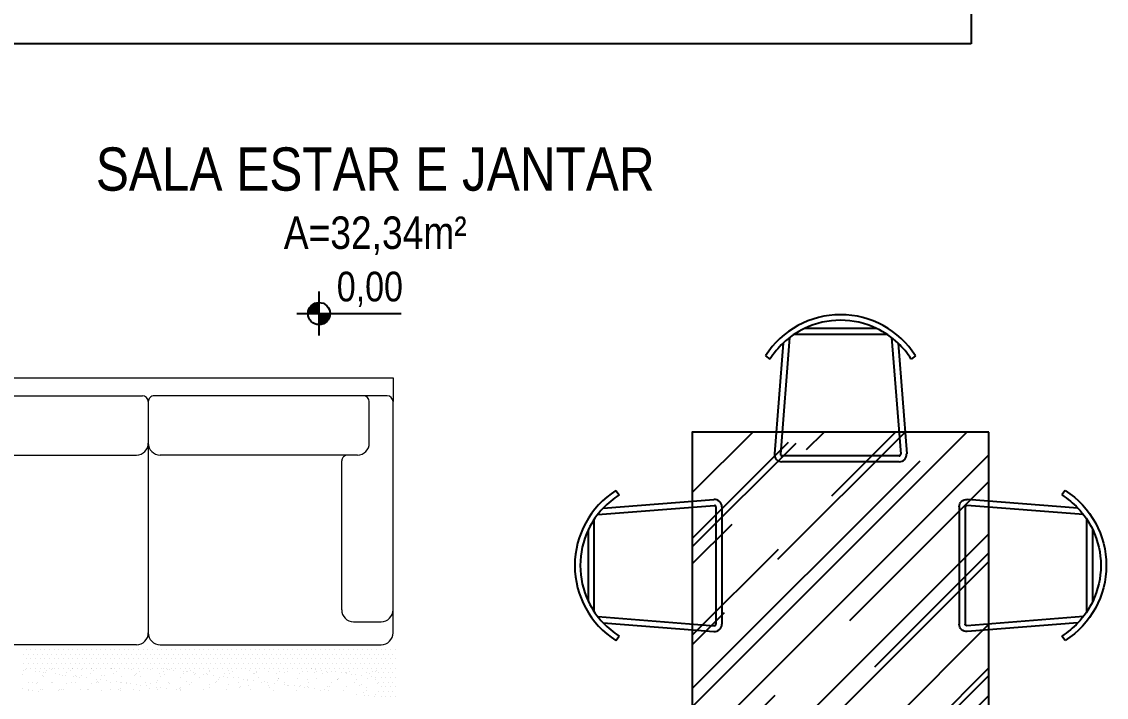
# Model space of a CAD drawing. Header units: millimetres. Extents: x -6300 to 1991, y -4770 to 4545.
# Drawn here: x -2069.8 to -1704.1, y -3392.6 to -3164.7 of the extents above; entities that cross this region are included whole.
import ezdxf
from ezdxf.enums import TextEntityAlignment as Align

# ---------------------------------------------------------------- set-up
doc = ezdxf.new("R2010")
doc.units = ezdxf.units.MM
doc.header["$LTSCALE"] = 20
doc.header["$MEASUREMENT"] = 0
doc.linetypes.add('CONTINU', pattern=[0])
doc.layers.get('0').update_dxf_attribs({"linetype": 'CONTINUOUS'})
doc.layers.add('E-Lay-9', color=9, linetype='CONTINUOUS', lineweight=9)
doc.layers.add('E-Txt-W', color=7, linetype='CONTINUOUS', lineweight=20)
doc.layers.add('E-txt-g', color=3, linetype='CONTINUOUS')
doc.layers.add('HIDROSSANITÁRIO', color=8, linetype='CONTINUOUS')
doc.styles.add('F2', font='ARIALN.TTF')
doc.styles.add('REG60', font='romans.shx', dxfattribs={"width": 0.8, "height": 0.15})
doc.styles.add('REG80', font='romans.shx', dxfattribs={"width": 0.8, "height": 0.2})

# ---------------------------------------------------------------- blocks, each defined once
blk = doc.blocks.new('TXT-AMB75')
at = {"layer": 'E-txt-g', "style": 'REG80', "width": 0.8, "flags": 8}
blk.add_attdef('TXT', text='', height=0.2, dxfattribs=at).set_placement((0.0055, 0.2964), align=Align.CENTER)
at = {"layer": 'E-Txt-W', "style": 'REG60', "width": 0.8, "flags": 8}
blk.add_attdef('TXT', text='', height=0.15, dxfattribs=at).set_placement((0.0055, 0.0271), align=Align.CENTER)
blk = doc.blocks.new('NV')
at = {"color": 4, "linetype": 'ByBlock', "ltscale": 0.5}
for p, q in [((-1.4143, -0.1421), (-1.4143, 0.1067)), ((-1.5387, -0.0177), (-0.9535, -0.0177))]:
    blk.add_line(p, q, dxfattribs=at)
at = {"color": 4, "ltscale": 2.5}
blk.add_circle((-1.4143, -0.0177), 0.0622, dxfattribs=at)
at = {"color": 4}
for points in [[(-1.4143, -0.0177), (-1.4583, 0.0263), (-1.4765, -0.0177), (-1.4717, 0.0061)], [(-1.4143, -0.0177), (-1.4143, 0.0445), (-1.4583, 0.0263), (-1.4381, 0.0398)], [(-1.4143, -0.0177), (-1.3521, -0.0177), (-1.3703, -0.0617), (-1.3568, -0.0415)], [(-1.4143, -0.0177), (-1.3703, -0.0617), (-1.4143, -0.0799), (-1.3905, -0.0752)]]:
    blk.add_solid(points, dxfattribs=at)
at = {"layer": 'E-Txt-W', "color": 4, "ltscale": 2.5, "style": 'F2'}
blk.add_attdef('COTAPISO', (-1.3058, 0.0735), '', height=0.15, dxfattribs=at)
blk = doc.blocks.new('cadeira3')
at = {"color": 8}
for p, q in [((335.87, -200.51), (367.14, -200.51)), ((339.39, -198.51), (363.62, -198.51)), ((332.14, -203.49), (329.22, -240.82)), ((334.29, -201.65), (331.21, -240.97)), ((368.73, -201.65), (371.8, -240.97)), ((370.88, -203.49), (373.8, -240.82)), ((326.24, -207.76), (327.72, -208.87)), ((376.77, -207.76), (375.3, -208.87)), ((371.3, -241.51), (331.71, -241.51)), ((371.3, -243.51), (331.71, -243.51))]:
    blk.add_line(p, q, dxfattribs=at)
for centre, radius, start, end in [((351.51, -223.91), 29.99, 32.591, 147.409), ((351.51, -223.93), 28.15, 64.5065, 115.4935), ((351.51, -223.93), 28.15, 115.4935, 133.4739), ((351.51, -223.93), 28.15, 46.5261, 64.5065), ((351.51, -223.93), 28.15, 133.4739, 147.6689), ((351.51, -223.93), 28.15, 32.3311, 46.5261), ((331.71, -241.01), 2.5, 175.5276, 270), ((331.71, -241.01), 0.5, 175.5276, 270), ((371.3, -241.01), 2.5, 270, 4.4724), ((371.3, -241.01), 0.5, 270, 4.4724)]:
    blk.add_arc(centre, radius, start, end, dxfattribs=at)
blk = doc.blocks.new('Sofa62')
at = {"color": 8}
for p, q in [((-87.15, 50.29), (-107.15, 50.29)), ((-32.65, 50.29), (-87.15, 50.29)), ((-24.65, 50.29), (42.35, 50.29)), ((50.35, 50.29), (124.85, 50.29)), ((-111.15, 46.29), (-111.15, -31.71)), ((-28.65, -17.71), (-28.65, 46.29)), ((-28.65, -17.71), (-28.65, 46.29)), ((46.35, -17.71), (46.35, 46.29)), ((46.35, -17.71), (46.35, 46.29)), ((128.85, 46.29), (128.85, -31.71)), ((-97.86, 42.54), (-107.15, 42.54)), ((115.55, 42.54), (124.85, 42.54)), ((-93.86, 38.54), (-93.86, -11.71)), ((111.55, 38.54), (111.55, -11.71)), ((-99.15, -13.71), (-32.65, -13.71)), ((42.35, -13.71), (-24.65, -13.71)), ((116.85, -13.71), (50.35, -13.71)), ((-103.15, -17.71), (-103.15, -31.71)), ((-28.65, -31.71), (-28.65, -17.71)), ((-28.65, -31.71), (-28.65, -17.71)), ((46.35, -31.71), (46.35, -17.71)), ((120.85, -17.71), (120.85, -31.71)), ((-111.15, -39.71), (-111.15, -31.71)), ((128.85, -39.71), (128.85, -31.71)), ((-109.15, -33.71), (-101.15, -33.71)), ((-101.15, -33.71), (-30.65, -33.71)), ((44.35, -33.71), (-26.65, -33.71)), ((118.85, -33.71), (48.35, -33.71)), ((126.85, -33.71), (118.85, -33.71)), ((128.85, -39.71), (-111.15, -39.71))]:
    blk.add_line(p, q, dxfattribs=at)
for centre, radius, start, end in [((-107.15, 46.29), 4, 90, 180), ((-32.65, 46.29), 4, 0, 90), ((-24.65, 46.29), 4, 90, 180), ((42.35, 46.29), 4, 0, 90), ((50.35, 46.29), 4, 90, 180), ((124.85, 46.29), 4, 0, 90), ((-107.15, 38.54), 4, 90, 180), ((-97.86, 38.54), 4, 0, 90), ((115.55, 38.54), 4, 90, 180), ((124.85, 38.54), 4, 0, 90), ((-99.15, -17.71), 4, 90, 180), ((-95.86, -11.71), 2, 270, 0), ((-32.65, -17.71), 4, 0, 90), ((-24.65, -17.71), 4, 90, 180), ((42.35, -17.71), 4, 0, 90), ((50.35, -17.71), 4, 90, 180), ((113.55, -11.71), 2, 180, 270), ((116.85, -17.71), 4, 0, 90), ((-109.15, -31.71), 2, 180, 270), ((-101.15, -31.71), 2, 180, 270), ((-30.65, -31.71), 2, 270, 0), ((-26.65, -31.71), 2, 180, 270), ((44.35, -31.71), 2, 270, 0), ((48.35, -31.71), 2, 180, 270), ((118.85, -31.71), 2, 270, 0), ((126.85, -31.71), 2, 270, 0)]:
    blk.add_arc(centre, radius, start, end, dxfattribs=at)
blk = doc.blocks.new('*X213')
at = {"color": 0}
for p, q in [((13.6125, 40.7625), (13.6125, 40.7625)), ((13.621875, 40.78125), (13.621875, 40.78125)), ((13.621875, 40.74375), (13.621875, 40.74375)), ((13.63125, 40.7625), (13.63125, 40.7625)), ((13.640625, 40.78125), (13.640625, 40.78125)), ((13.640625, 40.74375), (13.640625, 40.74375)), ((13.65, 40.7625), (13.65, 40.7625)), ((13.659375, 40.78125), (13.659375, 40.78125)), ((13.659375, 40.74375), (13.659375, 40.74375)), ((13.66875, 40.7625), (13.66875, 40.7625)), ((13.678125, 40.78125), (13.678125, 40.78125)), ((13.678125, 40.74375), (13.678125, 40.74375)), ((13.6125, 40.725), (13.6125, 40.725)), ((13.621875, 40.70625), (13.621875, 40.70625)), ((13.63125, 40.725), (13.63125, 40.725)), ((13.640625, 40.70625), (13.640625, 40.70625)), ((13.65, 40.725), (13.65, 40.725)), ((13.659375, 40.70625), (13.659375, 40.70625)), ((13.66875, 40.725), (13.66875, 40.725)), ((13.678125, 40.70625), (13.678125, 40.70625)), ((12.196875, 40.66875), (12.196875, 40.66875)), ((12.215625, 40.66875), (12.215625, 40.66875)), ((12.234375, 40.66875), (12.234375, 40.66875)), ((12.253125, 40.66875), (12.253125, 40.66875)), ((12.271875, 40.66875), (12.271875, 40.66875)), ((12.290625, 40.66875), (12.290625, 40.66875)), ((12.309375, 40.66875), (12.309375, 40.66875)), ((12.328125, 40.66875), (12.328125, 40.66875)), ((12.346875, 40.66875), (12.346875, 40.66875)), ((12.365625, 40.66875), (12.365625, 40.66875)), ((12.384375, 40.66875), (12.384375, 40.66875)), ((12.403125, 40.66875), (12.403125, 40.66875)), ((12.421875, 40.66875), (12.421875, 40.66875)), ((12.440625, 40.66875), (12.440625, 40.66875)), ((12.459375, 40.66875), (12.459375, 40.66875)), ((12.478125, 40.66875), (12.478125, 40.66875)), ((12.496875, 40.66875), (12.496875, 40.66875)), ((12.515625, 40.66875), (12.515625, 40.66875)), ((12.534375, 40.66875), (12.534375, 40.66875)), ((12.553125, 40.66875), (12.553125, 40.66875)), ((12.571875, 40.66875), (12.571875, 40.66875)), ((12.590625, 40.66875), (12.590625, 40.66875)), ((12.609375, 40.66875), (12.609375, 40.66875)), ((12.628125, 40.66875), (12.628125, 40.66875)), ((12.646875, 40.66875), (12.646875, 40.66875)), ((12.665625, 40.66875), (12.665625, 40.66875)), ((12.684375, 40.66875), (12.684375, 40.66875)), ((12.703125, 40.66875), (12.703125, 40.66875)), ((12.721875, 40.66875), (12.721875, 40.66875)), ((12.740625, 40.66875), (12.740625, 40.66875)), ((12.759375, 40.66875), (12.759375, 40.66875)), ((12.778125, 40.66875), (12.778125, 40.66875)), ((12.796875, 40.66875), (12.796875, 40.66875)), ((12.815625, 40.66875), (12.815625, 40.66875)), ((12.834375, 40.66875), (12.834375, 40.66875)), ((12.853125, 40.66875), (12.853125, 40.66875)), ((12.871875, 40.66875), (12.871875, 40.66875)), ((12.890625, 40.66875), (12.890625, 40.66875)), ((12.909375, 40.66875), (12.909375, 40.66875)), ((12.928125, 40.66875), (12.928125, 40.66875)), ((12.946875, 40.66875), (12.946875, 40.66875)), ((12.965625, 40.66875), (12.965625, 40.66875)), ((12.984375, 40.66875), (12.984375, 40.66875)), ((13.003125, 40.66875), (13.003125, 40.66875)), ((13.021875, 40.66875), (13.021875, 40.66875)), ((13.040625, 40.66875), (13.040625, 40.66875)), ((13.059375, 40.66875), (13.059375, 40.66875)), ((13.078125, 40.66875), (13.078125, 40.66875)), ((13.096875, 40.66875), (13.096875, 40.66875)), ((13.115625, 40.66875), (13.115625, 40.66875)), ((13.134375, 40.66875), (13.134375, 40.66875)), ((13.153125, 40.66875), (13.153125, 40.66875)), ((13.171875, 40.66875), (13.171875, 40.66875)), ((13.190625, 40.66875), (13.190625, 40.66875)), ((13.209375, 40.66875), (13.209375, 40.66875)), ((13.228125, 40.66875), (13.228125, 40.66875)), ((13.246875, 40.66875), (13.246875, 40.66875)), ((13.265625, 40.66875), (13.265625, 40.66875)), ((13.284375, 40.66875), (13.284375, 40.66875)), ((13.303125, 40.66875), (13.303125, 40.66875)), ((13.321875, 40.66875), (13.321875, 40.66875)), ((13.340625, 40.66875), (13.340625, 40.66875)), ((13.359375, 40.66875), (13.359375, 40.66875)), ((13.378125, 40.66875), (13.378125, 40.66875)), ((13.396875, 40.66875), (13.396875, 40.66875)), ((13.415625, 40.66875), (13.415625, 40.66875)), ((13.434375, 40.66875), (13.434375, 40.66875)), ((13.453125, 40.66875), (13.453125, 40.66875)), ((13.471875, 40.66875), (13.471875, 40.66875)), ((13.490625, 40.66875), (13.490625, 40.66875)), ((13.509375, 40.66875), (13.509375, 40.66875)), ((13.528125, 40.66875), (13.528125, 40.66875)), ((13.546875, 40.66875), (13.546875, 40.66875)), ((13.565625, 40.66875), (13.565625, 40.66875)), ((13.584375, 40.66875), (13.584375, 40.66875)), ((13.603125, 40.66875), (13.603125, 40.66875)), ((13.6125, 40.6875), (13.6125, 40.6875)), ((13.621875, 40.66875), (13.621875, 40.66875)), ((13.63125, 40.6875), (13.63125, 40.6875)), ((13.640625, 40.66875), (13.640625, 40.66875)), ((13.65, 40.6875), (13.65, 40.6875)), ((13.659375, 40.66875), (13.659375, 40.66875)), ((13.66875, 40.6875), (13.66875, 40.6875)), ((13.678125, 40.66875), (13.678125, 40.66875)), ((12.1875, 40.65), (12.1875, 40.65)), ((12.1875, 40.6125), (12.1875, 40.6125)), ((12.196875, 40.63125), (12.196875, 40.63125)), ((12.20625, 40.65), (12.20625, 40.65)), ((12.20625, 40.6125), (12.20625, 40.6125)), ((12.215625, 40.63125), (12.215625, 40.63125)), ((12.225, 40.65), (12.225, 40.65)), ((12.225, 40.6125), (12.225, 40.6125)), ((12.234375, 40.63125), (12.234375, 40.63125)), ((12.24375, 40.65), (12.24375, 40.65)), ((12.24375, 40.6125), (12.24375, 40.6125)), ((12.253125, 40.63125), (12.253125, 40.63125)), ((12.2625, 40.65), (12.2625, 40.65)), ((12.2625, 40.6125), (12.2625, 40.6125)), ((12.271875, 40.63125), (12.271875, 40.63125)), ((12.28125, 40.65), (12.28125, 40.65)), ((12.28125, 40.6125), (12.28125, 40.6125)), ((12.290625, 40.63125), (12.290625, 40.63125)), ((12.3, 40.65), (12.3, 40.65)), ((12.3, 40.6125), (12.3, 40.6125)), ((12.309375, 40.63125), (12.309375, 40.63125)), ((12.31875, 40.65), (12.31875, 40.65)), ((12.31875, 40.6125), (12.31875, 40.6125)), ((12.328125, 40.63125), (12.328125, 40.63125)), ((12.3375, 40.65), (12.3375, 40.65)), ((12.3375, 40.6125), (12.3375, 40.6125)), ((12.346875, 40.63125), (12.346875, 40.63125)), ((12.35625, 40.65), (12.35625, 40.65)), ((12.35625, 40.6125), (12.35625, 40.6125)), ((12.365625, 40.63125), (12.365625, 40.63125)), ((12.375, 40.65), (12.375, 40.65)), ((12.375, 40.6125), (12.375, 40.6125)), ((12.384375, 40.63125), (12.384375, 40.63125)), ((12.39375, 40.65), (12.39375, 40.65)), ((12.39375, 40.6125), (12.39375, 40.6125)), ((12.403125, 40.63125), (12.403125, 40.63125)), ((12.4125, 40.65), (12.4125, 40.65)), ((12.4125, 40.6125), (12.4125, 40.6125)), ((12.421875, 40.63125), (12.421875, 40.63125)), ((12.43125, 40.65), (12.43125, 40.65)), ((12.43125, 40.6125), (12.43125, 40.6125)), ((12.440625, 40.63125), (12.440625, 40.63125)), ((12.45, 40.65), (12.45, 40.65)), ((12.45, 40.6125), (12.45, 40.6125)), ((12.459375, 40.63125), (12.459375, 40.63125)), ((12.46875, 40.65), (12.46875, 40.65)), ((12.46875, 40.6125), (12.46875, 40.6125)), ((12.478125, 40.63125), (12.478125, 40.63125)), ((12.4875, 40.65), (12.4875, 40.65)), ((12.4875, 40.6125), (12.4875, 40.6125)), ((12.496875, 40.63125), (12.496875, 40.63125)), ((12.50625, 40.65), (12.50625, 40.65)), ((12.50625, 40.6125), (12.50625, 40.6125)), ((12.515625, 40.63125), (12.515625, 40.63125)), ((12.525, 40.65), (12.525, 40.65)), ((12.525, 40.6125), (12.525, 40.6125)), ((12.534375, 40.63125), (12.534375, 40.63125)), ((12.54375, 40.65), (12.54375, 40.65)), ((12.54375, 40.6125), (12.54375, 40.6125)), ((12.553125, 40.63125), (12.553125, 40.63125)), ((12.5625, 40.65), (12.5625, 40.65)), ((12.5625, 40.6125), (12.5625, 40.6125)), ((12.571875, 40.63125), (12.571875, 40.63125)), ((12.58125, 40.65), (12.58125, 40.65)), ((12.58125, 40.6125), (12.58125, 40.6125)), ((12.590625, 40.63125), (12.590625, 40.63125)), ((12.6, 40.65), (12.6, 40.65)), ((12.6, 40.6125), (12.6, 40.6125)), ((12.609375, 40.63125), (12.609375, 40.63125)), ((12.61875, 40.65), (12.61875, 40.65)), ((12.61875, 40.6125), (12.61875, 40.6125)), ((12.628125, 40.63125), (12.628125, 40.63125)), ((12.6375, 40.65), (12.6375, 40.65)), ((12.6375, 40.6125), (12.6375, 40.6125)), ((12.646875, 40.63125), (12.646875, 40.63125)), ((12.65625, 40.65), (12.65625, 40.65)), ((12.65625, 40.6125), (12.65625, 40.6125)), ((12.665625, 40.63125), (12.665625, 40.63125)), ((12.675, 40.65), (12.675, 40.65)), ((12.675, 40.6125), (12.675, 40.6125)), ((12.684375, 40.63125), (12.684375, 40.63125)), ((12.69375, 40.65), (12.69375, 40.65)), ((12.69375, 40.6125), (12.69375, 40.6125)), ((12.703125, 40.63125), (12.703125, 40.63125)), ((12.7125, 40.65), (12.7125, 40.65)), ((12.7125, 40.6125), (12.7125, 40.6125)), ((12.721875, 40.63125), (12.721875, 40.63125)), ((12.73125, 40.65), (12.73125, 40.65)), ((12.73125, 40.6125), (12.73125, 40.6125)), ((12.740625, 40.63125), (12.740625, 40.63125)), ((12.75, 40.65), (12.75, 40.65)), ((12.75, 40.6125), (12.75, 40.6125)), ((12.759375, 40.63125), (12.759375, 40.63125)), ((12.76875, 40.65), (12.76875, 40.65)), ((12.76875, 40.6125), (12.76875, 40.6125)), ((12.778125, 40.63125), (12.778125, 40.63125)), ((12.7875, 40.65), (12.7875, 40.65)), ((12.7875, 40.6125), (12.7875, 40.6125)), ((12.796875, 40.63125), (12.796875, 40.63125)), ((12.80625, 40.65), (12.80625, 40.65)), ((12.80625, 40.6125), (12.80625, 40.6125)), ((12.815625, 40.63125), (12.815625, 40.63125)), ((12.825, 40.65), (12.825, 40.65)), ((12.825, 40.6125), (12.825, 40.6125)), ((12.834375, 40.63125), (12.834375, 40.63125)), ((12.84375, 40.65), (12.84375, 40.65)), ((12.84375, 40.6125), (12.84375, 40.6125)), ((12.853125, 40.63125), (12.853125, 40.63125)), ((12.8625, 40.65), (12.8625, 40.65)), ((12.8625, 40.6125), (12.8625, 40.6125)), ((12.871875, 40.63125), (12.871875, 40.63125)), ((12.88125, 40.65), (12.88125, 40.65)), ((12.88125, 40.6125), (12.88125, 40.6125)), ((12.890625, 40.63125), (12.890625, 40.63125)), ((12.9, 40.65), (12.9, 40.65)), ((12.9, 40.6125), (12.9, 40.6125)), ((12.909375, 40.63125), (12.909375, 40.63125)), ((12.91875, 40.65), (12.91875, 40.65)), ((12.91875, 40.6125), (12.91875, 40.6125)), ((12.928125, 40.63125), (12.928125, 40.63125)), ((12.9375, 40.65), (12.9375, 40.65)), ((12.9375, 40.6125), (12.9375, 40.6125)), ((12.946875, 40.63125), (12.946875, 40.63125)), ((12.95625, 40.65), (12.95625, 40.65)), ((12.95625, 40.6125), (12.95625, 40.6125)), ((12.965625, 40.63125), (12.965625, 40.63125)), ((12.975, 40.65), (12.975, 40.65)), ((12.975, 40.6125), (12.975, 40.6125)), ((12.984375, 40.63125), (12.984375, 40.63125)), ((12.99375, 40.65), (12.99375, 40.65)), ((12.99375, 40.6125), (12.99375, 40.6125)), ((13.003125, 40.63125), (13.003125, 40.63125)), ((13.0125, 40.65), (13.0125, 40.65)), ((13.0125, 40.6125), (13.0125, 40.6125)), ((13.021875, 40.63125), (13.021875, 40.63125)), ((13.03125, 40.65), (13.03125, 40.65)), ((13.03125, 40.6125), (13.03125, 40.6125)), ((13.040625, 40.63125), (13.040625, 40.63125)), ((13.05, 40.65), (13.05, 40.65)), ((13.05, 40.6125), (13.05, 40.6125)), ((13.059375, 40.63125), (13.059375, 40.63125)), ((13.06875, 40.65), (13.06875, 40.65)), ((13.06875, 40.6125), (13.06875, 40.6125)), ((13.078125, 40.63125), (13.078125, 40.63125)), ((13.0875, 40.65), (13.0875, 40.65)), ((13.0875, 40.6125), (13.0875, 40.6125)), ((13.096875, 40.63125), (13.096875, 40.63125)), ((13.10625, 40.65), (13.10625, 40.65)), ((13.10625, 40.6125), (13.10625, 40.6125)), ((13.115625, 40.63125), (13.115625, 40.63125)), ((13.125, 40.65), (13.125, 40.65)), ((13.125, 40.6125), (13.125, 40.6125)), ((13.134375, 40.63125), (13.134375, 40.63125)), ((13.14375, 40.65), (13.14375, 40.65)), ((13.14375, 40.6125), (13.14375, 40.6125)), ((13.153125, 40.63125), (13.153125, 40.63125)), ((13.1625, 40.65), (13.1625, 40.65)), ((13.1625, 40.6125), (13.1625, 40.6125)), ((13.171875, 40.63125), (13.171875, 40.63125)), ((13.18125, 40.65), (13.18125, 40.65)), ((13.18125, 40.6125), (13.18125, 40.6125)), ((13.190625, 40.63125), (13.190625, 40.63125)), ((13.2, 40.65), (13.2, 40.65)), ((13.2, 40.6125), (13.2, 40.6125)), ((13.209375, 40.63125), (13.209375, 40.63125)), ((13.21875, 40.65), (13.21875, 40.65)), ((13.21875, 40.6125), (13.21875, 40.6125)), ((13.228125, 40.63125), (13.228125, 40.63125)), ((13.2375, 40.65), (13.2375, 40.65)), ((13.2375, 40.6125), (13.2375, 40.6125)), ((13.246875, 40.63125), (13.246875, 40.63125)), ((13.25625, 40.65), (13.25625, 40.65)), ((13.25625, 40.6125), (13.25625, 40.6125)), ((13.265625, 40.63125), (13.265625, 40.63125)), ((13.275, 40.65), (13.275, 40.65)), ((13.275, 40.6125), (13.275, 40.6125)), ((13.284375, 40.63125), (13.284375, 40.63125)), ((13.29375, 40.65), (13.29375, 40.65)), ((13.29375, 40.6125), (13.29375, 40.6125)), ((13.303125, 40.63125), (13.303125, 40.63125)), ((13.3125, 40.65), (13.3125, 40.65)), ((13.3125, 40.6125), (13.3125, 40.6125)), ((13.321875, 40.63125), (13.321875, 40.63125)), ((13.33125, 40.65), (13.33125, 40.65)), ((13.33125, 40.6125), (13.33125, 40.6125)), ((13.340625, 40.63125), (13.340625, 40.63125)), ((13.35, 40.65), (13.35, 40.65)), ((13.35, 40.6125), (13.35, 40.6125)), ((13.359375, 40.63125), (13.359375, 40.63125)), ((13.36875, 40.65), (13.36875, 40.65)), ((13.36875, 40.6125), (13.36875, 40.6125)), ((13.378125, 40.63125), (13.378125, 40.63125)), ((13.3875, 40.65), (13.3875, 40.65)), ((13.3875, 40.6125), (13.3875, 40.6125)), ((13.396875, 40.63125), (13.396875, 40.63125)), ((13.40625, 40.65), (13.40625, 40.65)), ((13.40625, 40.6125), (13.40625, 40.6125)), ((13.415625, 40.63125), (13.415625, 40.63125)), ((13.425, 40.65), (13.425, 40.65)), ((13.425, 40.6125), (13.425, 40.6125)), ((13.434375, 40.63125), (13.434375, 40.63125)), ((13.44375, 40.65), (13.44375, 40.65)), ((13.44375, 40.6125), (13.44375, 40.6125)), ((13.453125, 40.63125), (13.453125, 40.63125)), ((13.4625, 40.65), (13.4625, 40.65)), ((13.4625, 40.6125), (13.4625, 40.6125)), ((13.471875, 40.63125), (13.471875, 40.63125)), ((13.48125, 40.65), (13.48125, 40.65)), ((13.48125, 40.6125), (13.48125, 40.6125)), ((13.490625, 40.63125), (13.490625, 40.63125)), ((13.5, 40.65), (13.5, 40.65)), ((13.5, 40.6125), (13.5, 40.6125)), ((13.509375, 40.63125), (13.509375, 40.63125)), ((13.51875, 40.65), (13.51875, 40.65)), ((13.51875, 40.6125), (13.51875, 40.6125)), ((13.528125, 40.63125), (13.528125, 40.63125)), ((13.5375, 40.65), (13.5375, 40.65)), ((13.5375, 40.6125), (13.5375, 40.6125)), ((13.546875, 40.63125), (13.546875, 40.63125)), ((13.55625, 40.65), (13.55625, 40.65)), ((13.55625, 40.6125), (13.55625, 40.6125)), ((13.565625, 40.63125), (13.565625, 40.63125)), ((13.575, 40.65), (13.575, 40.65)), ((13.575, 40.6125), (13.575, 40.6125)), ((13.584375, 40.63125), (13.584375, 40.63125)), ((13.59375, 40.65), (13.59375, 40.65)), ((13.59375, 40.6125), (13.59375, 40.6125)), ((13.603125, 40.63125), (13.603125, 40.63125)), ((13.6125, 40.65), (13.6125, 40.65)), ((13.6125, 40.6125), (13.6125, 40.6125)), ((13.621875, 40.63125), (13.621875, 40.63125)), ((13.63125, 40.65), (13.63125, 40.65)), ((13.63125, 40.6125), (13.63125, 40.6125)), ((13.640625, 40.63125), (13.640625, 40.63125)), ((13.65, 40.65), (13.65, 40.65)), ((13.65, 40.6125), (13.65, 40.6125)), ((13.659375, 40.63125), (13.659375, 40.63125)), ((13.66875, 40.65), (13.66875, 40.65)), ((13.66875, 40.6125), (13.66875, 40.6125)), ((13.678125, 40.63125), (13.678125, 40.63125)), ((12.196875, 40.59375), (12.196875, 40.59375)), ((12.215625, 40.59375), (12.215625, 40.59375)), ((12.234375, 40.59375), (12.234375, 40.59375)), ((12.253125, 40.59375), (12.253125, 40.59375)), ((12.271875, 40.59375), (12.271875, 40.59375)), ((12.290625, 40.59375), (12.290625, 40.59375)), ((12.309375, 40.59375), (12.309375, 40.59375)), ((12.328125, 40.59375), (12.328125, 40.59375)), ((12.346875, 40.59375), (12.346875, 40.59375)), ((12.365625, 40.59375), (12.365625, 40.59375)), ((12.384375, 40.59375), (12.384375, 40.59375)), ((12.403125, 40.59375), (12.403125, 40.59375)), ((12.421875, 40.59375), (12.421875, 40.59375)), ((12.440625, 40.59375), (12.440625, 40.59375)), ((12.459375, 40.59375), (12.459375, 40.59375)), ((12.478125, 40.59375), (12.478125, 40.59375)), ((12.496875, 40.59375), (12.496875, 40.59375)), ((12.515625, 40.59375), (12.515625, 40.59375)), ((12.534375, 40.59375), (12.534375, 40.59375)), ((12.553125, 40.59375), (12.553125, 40.59375)), ((12.571875, 40.59375), (12.571875, 40.59375)), ((12.590625, 40.59375), (12.590625, 40.59375)), ((12.609375, 40.59375), (12.609375, 40.59375)), ((12.628125, 40.59375), (12.628125, 40.59375)), ((12.646875, 40.59375), (12.646875, 40.59375)), ((12.665625, 40.59375), (12.665625, 40.59375)), ((12.684375, 40.59375), (12.684375, 40.59375)), ((12.703125, 40.59375), (12.703125, 40.59375)), ((12.721875, 40.59375), (12.721875, 40.59375)), ((12.740625, 40.59375), (12.740625, 40.59375)), ((12.759375, 40.59375), (12.759375, 40.59375)), ((12.778125, 40.59375), (12.778125, 40.59375)), ((12.796875, 40.59375), (12.796875, 40.59375)), ((12.815625, 40.59375), (12.815625, 40.59375)), ((12.834375, 40.59375), (12.834375, 40.59375)), ((12.853125, 40.59375), (12.853125, 40.59375)), ((12.871875, 40.59375), (12.871875, 40.59375)), ((12.890625, 40.59375), (12.890625, 40.59375)), ((12.909375, 40.59375), (12.909375, 40.59375)), ((12.928125, 40.59375), (12.928125, 40.59375)), ((12.946875, 40.59375), (12.946875, 40.59375)), ((12.965625, 40.59375), (12.965625, 40.59375)), ((12.984375, 40.59375), (12.984375, 40.59375)), ((13.003125, 40.59375), (13.003125, 40.59375)), ((13.021875, 40.59375), (13.021875, 40.59375)), ((13.040625, 40.59375), (13.040625, 40.59375)), ((13.059375, 40.59375), (13.059375, 40.59375)), ((13.078125, 40.59375), (13.078125, 40.59375)), ((13.096875, 40.59375), (13.096875, 40.59375)), ((13.115625, 40.59375), (13.115625, 40.59375)), ((13.134375, 40.59375), (13.134375, 40.59375)), ((13.153125, 40.59375), (13.153125, 40.59375)), ((13.171875, 40.59375), (13.171875, 40.59375)), ((13.190625, 40.59375), (13.190625, 40.59375)), ((13.209375, 40.59375), (13.209375, 40.59375)), ((13.228125, 40.59375), (13.228125, 40.59375)), ((13.246875, 40.59375), (13.246875, 40.59375)), ((13.265625, 40.59375), (13.265625, 40.59375)), ((13.284375, 40.59375), (13.284375, 40.59375)), ((13.303125, 40.59375), (13.303125, 40.59375)), ((13.321875, 40.59375), (13.321875, 40.59375)), ((13.340625, 40.59375), (13.340625, 40.59375)), ((13.359375, 40.59375), (13.359375, 40.59375)), ((13.378125, 40.59375), (13.378125, 40.59375)), ((13.396875, 40.59375), (13.396875, 40.59375)), ((13.415625, 40.59375), (13.415625, 40.59375)), ((13.434375, 40.59375), (13.434375, 40.59375)), ((13.453125, 40.59375), (13.453125, 40.59375)), ((13.471875, 40.59375), (13.471875, 40.59375)), ((13.490625, 40.59375), (13.490625, 40.59375)), ((13.509375, 40.59375), (13.509375, 40.59375)), ((13.528125, 40.59375), (13.528125, 40.59375)), ((13.546875, 40.59375), (13.546875, 40.59375)), ((13.565625, 40.59375), (13.565625, 40.59375)), ((13.584375, 40.59375), (13.584375, 40.59375)), ((13.603125, 40.59375), (13.603125, 40.59375)), ((13.621875, 40.59375), (13.621875, 40.59375)), ((13.640625, 40.59375), (13.640625, 40.59375)), ((13.659375, 40.59375), (13.659375, 40.59375)), ((13.678125, 40.59375), (13.678125, 40.59375))]:
    blk.add_line(p, q, dxfattribs=at)
blk = doc.blocks.new('*X214')
at = {"color": 0}
for p, q in [((12.1804, 40.7514), (12.1804, 40.7514)), ((12.2064, 40.759), (12.2064, 40.759)), ((12.2078, 40.7551), (12.2078, 40.7551)), ((12.2235, 40.7572), (12.2235, 40.7572)), ((12.2478, 40.7604), (12.2478, 40.7604)), ((12.2551, 40.7548), (12.2551, 40.7548)), ((12.2614, 40.7543), (12.2614, 40.7543)), ((12.3265, 40.758), (12.3265, 40.758)), ((12.332, 40.7529), (12.332, 40.7529)), ((12.3399, 40.7553), (12.3399, 40.7553)), ((12.3485, 40.755), (12.3485, 40.755)), ((12.4167, 40.7549), (12.4167, 40.7549)), ((12.442, 40.7552), (12.442, 40.7552)), ((12.4483, 40.7553), (12.4483, 40.7553)), ((12.4977, 40.7578), (12.4977, 40.7578)), ((12.5354, 40.7553), (12.5354, 40.7553)), ((12.5683, 40.7543), (12.5683, 40.7543)), ((12.5739, 40.7492), (12.5739, 40.7492)), ((12.5762, 40.7588), (12.5762, 40.7588)), ((12.6288, 40.7555), (12.6288, 40.7555)), ((12.653, 40.7585), (12.653, 40.7585)), ((12.6902, 40.7516), (12.6902, 40.7516)), ((12.72, 40.7449), (12.72, 40.7449)), ((12.7222, 40.7557), (12.7222, 40.7557)), ((12.7356, 40.747), (12.7356, 40.747)), ((12.76, 40.7502), (12.76, 40.7502)), ((12.8008, 40.7555), (12.8008, 40.7555)), ((12.8102, 40.7506), (12.8102, 40.7506)), ((12.8157, 40.7558), (12.8157, 40.7558)), ((12.8157, 40.7455), (12.8157, 40.7455)), ((12.8164, 40.7576), (12.8164, 40.7576)), ((12.9091, 40.756), (12.9091, 40.756)), ((12.932, 40.748), (12.932, 40.748)), ((13.0025, 40.7562), (13.0025, 40.7562)), ((13.0521, 40.7469), (13.0521, 40.7469)), ((13.0576, 40.7419), (13.0576, 40.7419)), ((13.0959, 40.7563), (13.0959, 40.7563)), ((13.1739, 40.7443), (13.1739, 40.7443)), ((13.1894, 40.7565), (13.1894, 40.7565)), ((13.2828, 40.7567), (13.2828, 40.7567)), ((13.2939, 40.7432), (13.2939, 40.7432)), ((13.3129, 40.7453), (13.3129, 40.7453)), ((13.3257, 40.7414), (13.3257, 40.7414)), ((13.3286, 40.7473), (13.3286, 40.7473)), ((13.353, 40.7506), (13.353, 40.7506)), ((13.3762, 40.7569), (13.3762, 40.7569)), ((13.3937, 40.7559), (13.3937, 40.7559)), ((13.4042, 40.7424), (13.4042, 40.7424)), ((13.4093, 40.758), (13.4093, 40.758)), ((13.4157, 40.7406), (13.4157, 40.7406)), ((13.4696, 40.757), (13.4696, 40.757)), ((13.4809, 40.742), (13.4809, 40.742)), ((13.5214, 40.7731), (13.5214, 40.7731)), ((13.5504, 40.7653), (13.5504, 40.7653)), ((13.5552, 40.7772), (13.5552, 40.7772)), ((13.562, 40.7449), (13.562, 40.7449)), ((13.5631, 40.7572), (13.5631, 40.7572)), ((13.5708, 40.7792), (13.5708, 40.7792)), ((13.5952, 40.7825), (13.5952, 40.7825)), ((13.5982, 40.7727), (13.5982, 40.7727)), ((12.2072, 40.7256), (12.2072, 40.7256)), ((12.2227, 40.7246), (12.2227, 40.7246)), ((12.2363, 40.7316), (12.2363, 40.7316)), ((12.2418, 40.7266), (12.2418, 40.7266)), ((12.2679, 40.7027), (12.2679, 40.7027)), ((12.2995, 40.7242), (12.2995, 40.7242)), ((12.3007, 40.7258), (12.3007, 40.7258)), ((12.3418, 40.6975), (12.3418, 40.6975)), ((12.3563, 40.697), (12.3563, 40.697)), ((12.3581, 40.729), (12.3581, 40.729)), ((12.3805, 40.7272), (12.3805, 40.7272)), ((12.388, 40.7016), (12.388, 40.7016)), ((12.3941, 40.726), (12.3941, 40.726)), ((12.397, 40.7024), (12.397, 40.7024)), ((12.4126, 40.7044), (12.4126, 40.7044)), ((12.4186, 40.6971), (12.4186, 40.6971)), ((12.437, 40.7076), (12.437, 40.7076)), ((12.459, 40.7282), (12.459, 40.7282)), ((12.4778, 40.713), (12.4778, 40.713)), ((12.4782, 40.728), (12.4782, 40.728)), ((12.4837, 40.7229), (12.4837, 40.7229)), ((12.4875, 40.7261), (12.4875, 40.7261)), ((12.4934, 40.7151), (12.4934, 40.7151)), ((12.4996, 40.7), (12.4996, 40.7)), ((12.5098, 40.699), (12.5098, 40.699)), ((12.5178, 40.7183), (12.5178, 40.7183)), ((12.5358, 40.7278), (12.5358, 40.7278)), ((12.5585, 40.7236), (12.5585, 40.7236)), ((12.5741, 40.7257), (12.5741, 40.7257)), ((12.5781, 40.701), (12.5781, 40.701)), ((12.5809, 40.7263), (12.5809, 40.7263)), ((12.5985, 40.7289), (12.5985, 40.7289)), ((12.6, 40.7253), (12.6, 40.7253)), ((12.6168, 40.7307), (12.6168, 40.7307)), ((12.6298, 40.698), (12.6298, 40.698)), ((12.6393, 40.7343), (12.6393, 40.7343)), ((12.6549, 40.7363), (12.6549, 40.7363)), ((12.6549, 40.7007), (12.6549, 40.7007)), ((12.6744, 40.7265), (12.6744, 40.7265)), ((12.6793, 40.7395), (12.6793, 40.7395)), ((12.6953, 40.7317), (12.6953, 40.7317)), ((12.72, 40.7243), (12.72, 40.7243)), ((12.7255, 40.7192), (12.7255, 40.7192)), ((12.7359, 40.7036), (12.7359, 40.7036)), ((12.7678, 40.7267), (12.7678, 40.7267)), ((12.7721, 40.7314), (12.7721, 40.7314)), ((12.8144, 40.7046), (12.8144, 40.7046)), ((12.8418, 40.7216), (12.8418, 40.7216)), ((12.8531, 40.7343), (12.8531, 40.7343)), ((12.8612, 40.7268), (12.8612, 40.7268)), ((12.8911, 40.7042), (12.8911, 40.7042)), ((12.9316, 40.7353), (12.9316, 40.7353)), ((12.9492, 40.6974), (12.9492, 40.6974)), ((12.9546, 40.727), (12.9546, 40.727)), ((12.9619, 40.7206), (12.9619, 40.7206)), ((12.9674, 40.7155), (12.9674, 40.7155)), ((12.9722, 40.7071), (12.9722, 40.7071)), ((12.9899, 40.7028), (12.9899, 40.7028)), ((13.0055, 40.7048), (13.0055, 40.7048)), ((13.0084, 40.7349), (13.0084, 40.7349)), ((13.0299, 40.708), (13.0299, 40.708)), ((13.048, 40.7272), (13.048, 40.7272)), ((13.0507, 40.7081), (13.0507, 40.7081)), ((13.0707, 40.7134), (13.0707, 40.7134)), ((13.0837, 40.7179), (13.0837, 40.7179)), ((13.0863, 40.7155), (13.0863, 40.7155)), ((13.0894, 40.7378), (13.0894, 40.7378)), ((13.1107, 40.7187), (13.1107, 40.7187)), ((13.1274, 40.7078), (13.1274, 40.7078)), ((13.1415, 40.7273), (13.1415, 40.7273)), ((13.1514, 40.724), (13.1514, 40.724)), ((13.1671, 40.7261), (13.1671, 40.7261)), ((13.1679, 40.7388), (13.1679, 40.7388)), ((13.1914, 40.7293), (13.1914, 40.7293)), ((13.2037, 40.7169), (13.2037, 40.7169)), ((13.2085, 40.7107), (13.2085, 40.7107)), ((13.2093, 40.7118), (13.2093, 40.7118)), ((13.2322, 40.7347), (13.2322, 40.7347)), ((13.2349, 40.7275), (13.2349, 40.7275)), ((13.2447, 40.7385), (13.2447, 40.7385)), ((13.2478, 40.7367), (13.2478, 40.7367)), ((13.2722, 40.7399), (13.2722, 40.7399)), ((13.287, 40.7117), (13.287, 40.7117)), ((13.2994, 40.7382), (13.2994, 40.7382)), ((13.3255, 40.7143), (13.3255, 40.7143)), ((13.3283, 40.7277), (13.3283, 40.7277)), ((13.3637, 40.7113), (13.3637, 40.7113)), ((13.4217, 40.7278), (13.4217, 40.7278)), ((13.4448, 40.7143), (13.4448, 40.7143)), ((13.4456, 40.7132), (13.4456, 40.7132)), ((13.4511, 40.7082), (13.4511, 40.7082)), ((13.5152, 40.728), (13.5152, 40.728)), ((13.5233, 40.7153), (13.5233, 40.7153)), ((13.5358, 40.7396), (13.5358, 40.7396)), ((13.5413, 40.7345), (13.5413, 40.7345)), ((13.5421, 40.6978), (13.5421, 40.6978)), ((13.5674, 40.7106), (13.5674, 40.7106)), ((13.5829, 40.7032), (13.5829, 40.7032)), ((13.5985, 40.7052), (13.5985, 40.7052)), ((13.6, 40.7149), (13.6, 40.7149)), ((13.6086, 40.7282), (13.6086, 40.7282)), ((12.1823, 40.6936), (12.1823, 40.6936)), ((12.1859, 40.6795), (12.1859, 40.6795)), ((12.1947, 40.6758), (12.1947, 40.6758)), ((12.2355, 40.6811), (12.2355, 40.6811)), ((12.2511, 40.6832), (12.2511, 40.6832)), ((12.2633, 40.6965), (12.2633, 40.6965)), ((12.2667, 40.6878), (12.2667, 40.6878)), ((12.2755, 40.6864), (12.2755, 40.6864)), ((12.2793, 40.6797), (12.2793, 40.6797)), ((12.2978, 40.6753), (12.2978, 40.6753)), ((12.3033, 40.6702), (12.3033, 40.6702)), ((12.3162, 40.6917), (12.3162, 40.6917)), ((12.3319, 40.6938), (12.3319, 40.6938)), ((12.3601, 40.6879), (12.3601, 40.6879)), ((12.3728, 40.6799), (12.3728, 40.6799)), ((12.3824, 40.6694), (12.3824, 40.6694)), ((12.3935, 40.6966), (12.3935, 40.6966)), ((12.4196, 40.6727), (12.4196, 40.6727)), ((12.4535, 40.6881), (12.4535, 40.6881)), ((12.4609, 40.6704), (12.4609, 40.6704)), ((12.4662, 40.68), (12.4662, 40.68)), ((12.5376, 40.67), (12.5376, 40.67)), ((12.5397, 40.6716), (12.5397, 40.6716)), ((12.547, 40.6883), (12.547, 40.6883)), ((12.5596, 40.6802), (12.5596, 40.6802)), ((12.6187, 40.6729), (12.6187, 40.6729)), ((12.6354, 40.6929), (12.6354, 40.6929)), ((12.6404, 40.6884), (12.6404, 40.6884)), ((12.653, 40.6804), (12.653, 40.6804)), ((12.6972, 40.6739), (12.6972, 40.6739)), ((12.7338, 40.6886), (12.7338, 40.6886)), ((12.7465, 40.6805), (12.7465, 40.6805)), ((12.7477, 40.6709), (12.7477, 40.6709)), ((12.7516, 40.6953), (12.7516, 40.6953)), ((12.7633, 40.6729), (12.7633, 40.6729)), ((12.7739, 40.6735), (12.7739, 40.6735)), ((12.7877, 40.6761), (12.7877, 40.6761)), ((12.8272, 40.6888), (12.8272, 40.6888)), ((12.8284, 40.6815), (12.8284, 40.6815)), ((12.8399, 40.6807), (12.8399, 40.6807)), ((12.844, 40.6836), (12.844, 40.6836)), ((12.855, 40.6765), (12.855, 40.6765)), ((12.8684, 40.6868), (12.8684, 40.6868)), ((12.8717, 40.6943), (12.8717, 40.6943)), ((12.8772, 40.6892), (12.8772, 40.6892)), ((12.9092, 40.6921), (12.9092, 40.6921)), ((12.9207, 40.6889), (12.9207, 40.6889)), ((12.9248, 40.6942), (12.9248, 40.6942)), ((12.9333, 40.6809), (12.9333, 40.6809)), ((12.9335, 40.6775), (12.9335, 40.6775)), ((12.9935, 40.6916), (12.9935, 40.6916)), ((13.0102, 40.6771), (13.0102, 40.6771)), ((13.0141, 40.6891), (13.0141, 40.6891)), ((13.0267, 40.6811), (13.0267, 40.6811)), ((13.0913, 40.68), (13.0913, 40.68)), ((13.1075, 40.6893), (13.1075, 40.6893)), ((13.1135, 40.6906), (13.1135, 40.6906)), ((13.1191, 40.6855), (13.1191, 40.6855)), ((13.1202, 40.6812), (13.1202, 40.6812)), ((13.1698, 40.681), (13.1698, 40.681)), ((13.2009, 40.6895), (13.2009, 40.6895)), ((13.2136, 40.6814), (13.2136, 40.6814)), ((13.2354, 40.6879), (13.2354, 40.6879)), ((13.2465, 40.6807), (13.2465, 40.6807)), ((13.2944, 40.6896), (13.2944, 40.6896)), ((13.307, 40.6816), (13.307, 40.6816)), ((13.3276, 40.6836), (13.3276, 40.6836)), ((13.3406, 40.6713), (13.3406, 40.6713)), ((13.3554, 40.6869), (13.3554, 40.6869)), ((13.3562, 40.6733), (13.3562, 40.6733)), ((13.3609, 40.6818), (13.3609, 40.6818)), ((13.3806, 40.6765), (13.3806, 40.6765)), ((13.3878, 40.6898), (13.3878, 40.6898)), ((13.4004, 40.6817), (13.4004, 40.6817)), ((13.4061, 40.6846), (13.4061, 40.6846)), ((13.4214, 40.6819), (13.4214, 40.6819)), ((13.437, 40.6839), (13.437, 40.6839)), ((13.4614, 40.6872), (13.4614, 40.6872)), ((13.4772, 40.6842), (13.4772, 40.6842)), ((13.4812, 40.69), (13.4812, 40.69)), ((13.4828, 40.6842), (13.4828, 40.6842)), ((13.4939, 40.6819), (13.4939, 40.6819)), ((13.5021, 40.6925), (13.5021, 40.6925)), ((13.5177, 40.6946), (13.5177, 40.6946)), ((13.5639, 40.6871), (13.5639, 40.6871)), ((13.5746, 40.6901), (13.5746, 40.6901)), ((13.5873, 40.6821), (13.5873, 40.6821)), ((13.5973, 40.6832), (13.5973, 40.6832)), ((13.6028, 40.6781), (13.6028, 40.6781))]:
    blk.add_line(p, q, dxfattribs=at)
blk = doc.blocks.new('A$C7AFB675E')
at = {"layer": 'E-Lay-9', "color": 8, "xscale": -0.8400000000000034, "yscale": 0.8400000000000034, "zscale": 0.84, "rotation": 90}
for name in ['*X213', '*X214']:
    blk.add_blockref(name, (39.2529, 11.908), dxfattribs=at)
at = {"layer": 'E-Lay-9', "xscale": 0.01000000000001933, "yscale": 0.009999999999990905, "zscale": 0.01, "rotation": 89.99999999999999}
blk.add_blockref('Sofa62', (5.6731, 1.5376), dxfattribs=at)

msp = doc.modelspace()

# ---------------------------------------------------------------- hatches: boundary and pattern name
at = {"layer": 'HIDROSSANITÁRIO'}
h = msp.add_hatch(dxfattribs=at)
h.set_pattern_fill('ANSI37,_O', color=8, scale=400, angle=45)
h.set_pattern_definition([(90, (-158294.17, -6555.51), (-50, 1e-14), []), (180, (-158294.17, -6555.51), (-1e-14, -50), [])])
h.paths.add_polyline_path([(-2569.718, -2562.168), (-2069.708, -2562.168), (-2069.708, -3157.168), (-2223.921, -3157.168), (-2334.38, -3267.628), (-2334.38, -3367.504), (-2419.719, -3367.504), (-2419.719, -3137.168), (-2569.31, -3137.274)])
h.paths.add_polyline_path([(-2567.69, -2896.793), (-2542.442, -2879.835), (-2372.044, -2877.916), (-2221.583, -2877.558), (-2129.486, -2880.639), (-2115.385, -2892.523), (-2112.284, -2933.019), (-2110.521, -3001.82), (-2116.69, -3051.999), (-2127.706, -3066.525), (-2281.494, -3071.366), (-2516.866, -3066.452), (-2560.58, -3060.568), (-2577.074, -3020.258)])
h.paths.add_polyline_path([(-2112.284, -2927.358), (-2072.255, -2927.358), (-2072.255, -2946.825), (-2112.284, -2946.825)], flags=16)
h.paths.add_polyline_path([(-2441.475, -2832.631), (-2253.859, -2832.631), (-2253.859, -2810.001), (-2441.475, -2810.001)], flags=24)
h.paths.add_polyline_path([(-2381.774, -2853.697), (-2313.561, -2853.697), (-2313.561, -2833.982), (-2381.774, -2833.982)], flags=24)
h.paths.add_polyline_path([(-2366.603, -2870.046), (-2366.603, -2866.314), (-2368.031, -2866.598), (-2369.242, -2867.407)], flags=24)
h.paths.add_polyline_path([(-2366.603, -2870.046), (-2369.242, -2867.407), (-2370.051, -2868.618), (-2370.335, -2870.046)], flags=24)
h.paths.add_polyline_path([(-2366.603, -2870.046), (-2362.87, -2870.046), (-2363.154, -2871.474), (-2363.963, -2872.685)], flags=24)
h.paths.add_polyline_path([(-2366.603, -2870.046), (-2363.963, -2872.685), (-2365.174, -2873.494), (-2366.603, -2873.778)], flags=24)
edge = h.paths.add_edge_path(flags=16)
edge.add_line((-2366.603, -2877.511), (-2366.603, -2862.581))
edge = h.paths.add_edge_path(flags=16)
edge.add_arc((-2366.603, -2870.046), 3.732, 0, 360)
edge = h.paths.add_edge_path(flags=16)
edge.add_line((-2374.068, -2870.046), (-2338.956, -2870.046))
h.paths.add_polyline_path([(-2363.636, -2870.935), (-2331.514, -2870.935), (-2331.514, -2852.907), (-2363.636, -2852.907)], flags=24)
h.paths.add_polyline_path([(-2562.037, -2787.346), (-2514.103, -2814.934), (-2276.315, -2809.568), (-2156.214, -2806.773), (-2120.597, -2796.467), (-2108.382, -2727.591), (-2109.551, -2680.29), (-2119.85, -2647.884), (-2131.352, -2630.558), (-2210.086, -2622.249), (-2437.308, -2619.34), (-2503.329, -2622.888), (-2565.229, -2637.021), (-2569.641, -2670.811), (-2569.571, -2769.988), (-2564.767, -2786.769)], flags=16)
h.paths.add_polyline_path([(-2469.719, -2592.168), (-2419.719, -2592.168), (-2419.719, -2562.168), (-2469.719, -2562.168)])
h.paths.add_polyline_path([(-2469.719, -3137.168), (-2419.719, -3137.168), (-2419.719, -3107.168), (-2469.719, -3107.168)], flags=16)
h.paths.add_polyline_path([(-2314.253, -3218.608), (-2313.94, -3218.737), (-2313.825, -3218.458), (-2314.137, -3218.329)], flags=24)
h.paths.add_polyline_path([(-2376.72, -2577.411), (-2376.72, -2576.923), (-2377.022, -2576.923), (-2377.022, -2577.411)], flags=24)
at = {"layer": 'HIDROSSANITÁRIO', "linetype": 'CONTINU'}
h = msp.add_hatch(dxfattribs=at)
h.set_pattern_fill('AR-RROOF', color=8, angle=45, style=0)
h.set_pattern_definition([(45, (-493099.578, -92063.798), (21.5526147, 57.4736392), [381, -50.8, 127, -25.4]), (45, (-493084.67, -92030.93), (-41.8479935, 5.926969), [76.2, -8.382, 152.4, -19.05]), (45, (-493105.865, -92039.552), (81.36112046, 105.42820686), [203.2, -35.56, 101.6, -25.4])])
h.paths.add_polyline_path([(-1743.735, -3303.092), (-1843.735, -3303.092), (-1843.735, -3533.092), (-1743.735, -3533.092)])

# ---------------------------------------------------------------- linework, layer by layer
at = {"layer": 'HIDROSSANITÁRIO', "color": 8, "linetype": 'Continuous'}
for p, q in [((-1749.708, -3147.168), (-1749.708, -3172.168)), ((-1749.708, -3172.168), (-2217.708, -3172.168))]:
    msp.add_line(p, q, dxfattribs=at)
at = {"layer": 'HIDROSSANITÁRIO', "color": 8, "linetype": 'CONTINU', "elevation": 182.961}
msp.add_lwpolyline([(-1743.735, -3303.092), (-1843.735, -3303.092), (-1843.735, -3533.092), (-1743.735, -3533.092)], close=True, dxfattribs=at)

# ---------------------------------------------------------------- block references
at = {"layer": 'HIDROSSANITÁRIO', "color": 8}
ref = msp.add_blockref('TXT-AMB75', (-1950.982, -3243.278, 182.961), dxfattribs=dict(at, xscale=72.9, yscale=72.9, zscale=72.9))
ref.add_attrib('TXT', 'SALA ESTAR E JANTAR', dxfattribs={"layer": 'E-txt-g', "color": 2, "height": 14.58, "style": 'F2'}).set_placement((-1950.584, -3221.668, 182.961), align=Align.CENTER)
ref.add_attrib('TXT', 'A=32,34m²', dxfattribs={"layer": 'E-Txt-W', "height": 10.935, "style": 'F2'}).set_placement((-1950.584, -3241.305, 182.961), align=Align.CENTER)
ref = msp.add_blockref('NV', (-1884.663, -3262.042, 182.961), dxfattribs=dict(at, xscale=60, yscale=60, zscale=60))
ref.add_attrib('COTAPISO', '0,00', (-1963.548, -3259.009, 182.961), dxfattribs={"layer": 'E-Txt-W', "color": 4, "ltscale": 2.5, "height": 10, "style": 'F2'})
msp.add_blockref('cadeira3', (-2145.243, -3069.579, 182.961), dxfattribs=at)
at = {"layer": 'HIDROSSANITÁRIO', "color": 8, "linetype": 'CONTINU', "xscale": 100, "yscale": 100, "zscale": 100, "rotation": 90.00000000000001}
msp.add_blockref('A$C7AFB675E', (-1901.984, -3891.844), dxfattribs=at)
at = {"layer": 'HIDROSSANITÁRIO', "color": 8, "rotation": 89.99999999999991}
msp.add_blockref('cadeira3', (-2077.248, -3699.6, 182.961), dxfattribs=at)
at = {"layer": 'HIDROSSANITÁRIO', "color": 8, "xscale": -1, "rotation": 270}
msp.add_blockref('cadeira3', (-1510.222, -3699.6, 182.961), dxfattribs=at)

doc.saveas('drawing.dxf')
